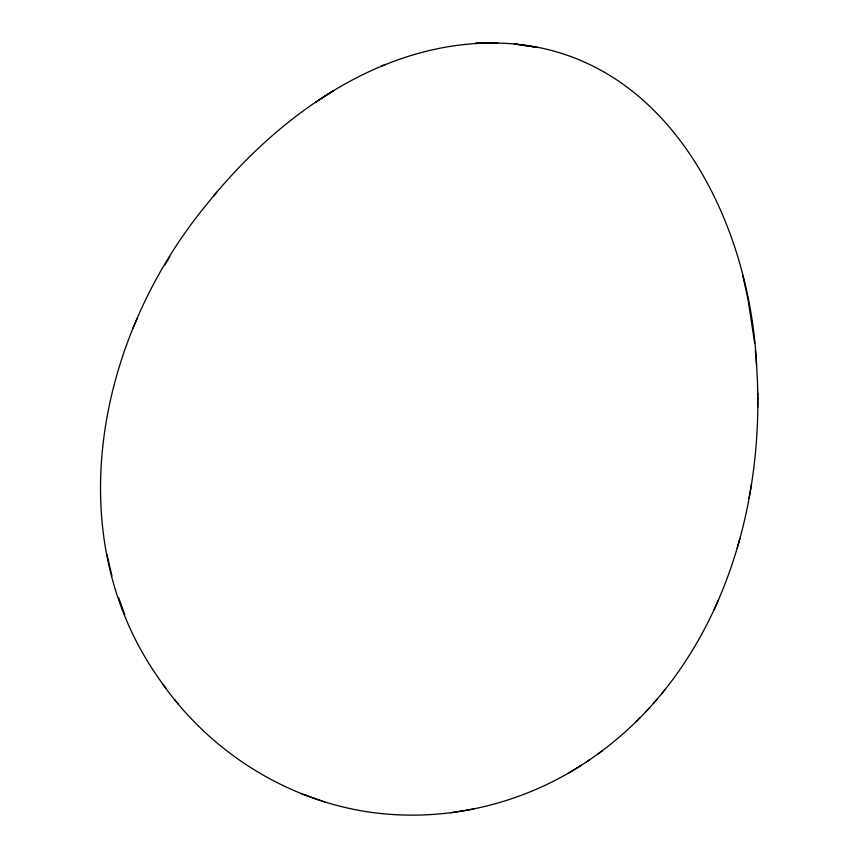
<?xml version="1.0" encoding="UTF-8"?>
<svg xmlns="http://www.w3.org/2000/svg" width="858" height="858" viewBox="0 0 858 858"><rect width="100%" height="100%" fill="white"/><g stroke="black" fill="none" stroke-linecap="round" stroke-linejoin="round"><path stroke-width="1.29" d="M755.33 350.557C769.755 498.498 722.597 663.266 598.09 753.828M757.678 407.218L757.743 393.479M749.002 498.423L751.458 484.062M737.172 548.08L739.875 538.502M756.595 365.133C750.064 224.582 671.267 58.226 514.36 43.962C391.162 33.569 280.298 112.226 206.66 204.494C96.654 337.623 54.687 542.277 166.077 688.427M137.055 318.822L132.797 328.721M713.835 610.242L718.586 599.645M169.884 256.649L164.661 265.283M661.518 693.875L665.132 689.575M653.378 703.592L657.303 698.916M213.481 196.042L216.731 192.256M636.218 721.685L640.218 717.556M645.849 711.668L649.56 707.829M162.934 684.319C214.768 757.646 299.077 807.432 388.931 814.242C459.695 819.733 531.863 799.774 590.154 759.405M585.649 762.59L602.348 750.825M567.792 773.562L581.22 765.304M380.705 66.559L385.617 64.393M450.954 812.762L473.809 809.019M300.708 793.478L324.839 802.015M174.839 699.699L178.089 703.914M118.618 597.565L124.764 614.553M111.958 576.008L106.96 554.504M742.738 275.611L747.865 298.466L754.675 343.189M333.472 90.723L316.141 101.855L333.472 90.723M497.64 42.9L475.493 43.297L497.64 42.9M536.647 47.276L514.36 43.962L536.647 47.276"/></g></svg>
